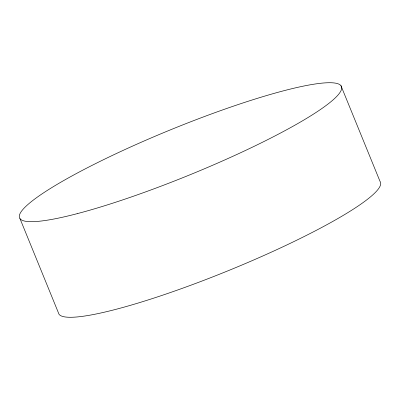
<?xml version="1.0" encoding="UTF-8"?>
<svg xmlns="http://www.w3.org/2000/svg" width="400" height="400" viewBox="0 0 400 400"><rect width="100%" height="100%" fill="white"/><g stroke="black" fill="none" stroke-linecap="round" stroke-linejoin="round"><path stroke-width="0.6" d="M340.985 85.735L380 181.335A173.825 24.49 -22.2 0 1 234.65 268.055A173.825 24.49 -22.2 0 1 59.015 314.265L20 218.665M77.715 213.52A173.825 24.49 -22.2 0 0 339.435 93.24A173.825 24.49 -22.2 0 0 124.325 149.84A173.825 24.49 -22.2 0 0 77.715 213.52"/></g></svg>
